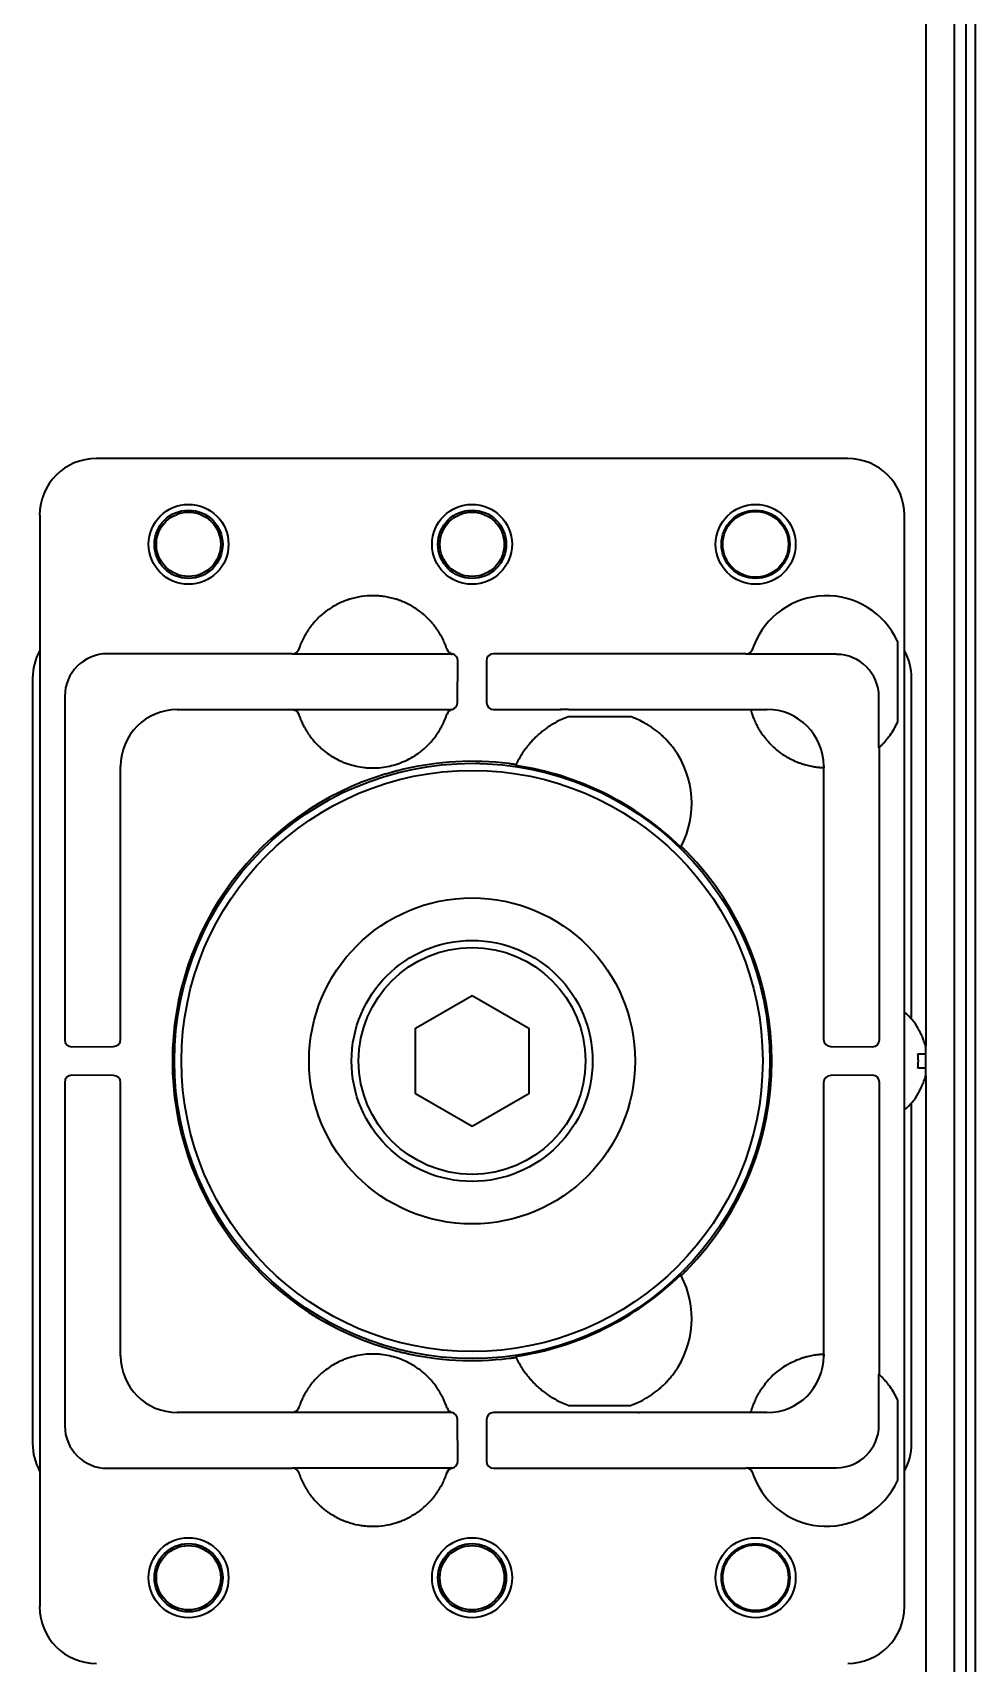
# Model space of a CAD drawing. Extents: x 5819 to 10669, y -850 to 3566.
# Drawn here: x 9168.1 to 9234.6, y 2500.8 to 2615.9 of the extents above; entities that cross this region are included whole.
import ezdxf

# ---------------------------------------------------------------- set-up
doc = ezdxf.new("R2010")
doc.units = 0
doc.header["$LTSCALE"] = 5
doc.layers.add('1', color=7, linetype='CONTINUOUS', true_color=0xffffff)

msp = doc.modelspace()

# ---------------------------------------------------------------- linework, layer by layer
at = {"layer": '1', "color": 7, "linetype": 'Continuous', "lineweight": 35}
for p, q in [((9233.07, 3429.33), (9233.07, 2431.33)), ((9234.57, 2414.53), (9234.57, 3428.53)), ((9233.89, 3425.53), (9233.89, 2417.53)), ((9231.07, 3383.26), (9231.07, 2544.39)), ((9225.57, 2585.83), (9172.57, 2585.83)), ((9168.57, 2581.83), (9168.57, 2504.83)), ((9229.57, 2504.83), (9229.57, 2581.83)), ((9229.07, 2572.94), (9229.07, 2567.21)), ((9186.39, 2572.06), (9173.34, 2572.06)), ((9197.55, 2572.02), (9186.37, 2572.02)), ((9186.86, 2572.4), (9186.85, 2572.39)), ((9198.05, 2568.62), (9198.07, 2571.56)), ((9200.08, 2571.56), (9200.09, 2568.62)), ((9218.39, 2572.06), (9200.58, 2572.06)), ((9224.77, 2572.02), (9218.37, 2572.02)), ((9218.86, 2572.41), (9218.86, 2572.42)), ((9218.86, 2572.4), (9218.86, 2572.4)), ((9168.07, 2570.33), (9168.07, 2516.33)), ((9230.07, 2546.28), (9230.07, 2570.33)), ((9170.34, 2569.06), (9170.34, 2544.83)), ((9178.28, 2568.12), (9186.38, 2568.12)), ((9186.37, 2568.13), (9197.62, 2568.13)), ((9200.59, 2568.12), (9205.29, 2568.12)), ((9205.29, 2568.12), (9205.38, 2568.12)), ((9205.88, 2568.12), (9205.38, 2568.12)), ((9205.88, 2568.12), (9210.26, 2568.12)), ((9210.26, 2568.12), (9210.76, 2568.12)), ((9210.76, 2568.12), (9210.86, 2568.12)), ((9210.86, 2568.12), (9218.75, 2568.12)), ((9218.75, 2568.12), (9218.75, 2568.13)), ((9218.75, 2568.13), (9219.88, 2568.13)), ((9227.77, 2565.43), (9227.77, 2569.02)), ((9186.85, 2567.78), (9186.85, 2567.78)), ((9210.26, 2567.62), (9205.88, 2567.62)), ((9227.77, 2565.43), (9227.81, 2565.46)), ((9227.81, 2544.83), (9227.81, 2565.46)), ((9174.28, 2544.85), (9174.28, 2564.12)), ((9223.88, 2564), (9223.87, 2564)), ((9223.87, 2564), (9223.87, 2544.85)), ((9223.88, 2564.13), (9223.88, 2564)), ((9195.07, 2545.64), (9199.07, 2547.94)), ((9199.07, 2547.94), (9203.07, 2545.64)), ((9195.07, 2541.02), (9195.07, 2545.64)), ((9203.07, 2545.64), (9203.07, 2541.02)), ((9230.52, 2545.63), (9230.55, 2545.63)), ((9170.84, 2544.33), (9173.78, 2544.35)), ((9224.36, 2544.35), (9227.31, 2544.33)), ((9231.07, 2542.82), (9231.07, 2543.82)), ((9170.34, 2541.82), (9170.34, 2517.59)), ((9173.78, 2542.3), (9170.84, 2542.32)), ((9174.28, 2522.53), (9174.28, 2541.8)), ((9223.87, 2541.8), (9223.87, 2522.65)), ((9227.31, 2542.32), (9224.36, 2542.3)), ((9227.81, 2521.19), (9227.81, 2541.82)), ((9231.07, 2542.27), (9231.07, 2431.53)), ((9199.07, 2538.71), (9195.07, 2541.02)), ((9203.07, 2541.02), (9199.07, 2538.71)), ((9230.55, 2541.03), (9230.52, 2541.03)), ((9230.07, 2516.33), (9230.07, 2540.37)), ((9223.87, 2522.65), (9223.88, 2522.65)), ((9223.88, 2522.65), (9223.88, 2522.52)), ((9227.77, 2517.63), (9227.77, 2521.22)), ((9186.85, 2518.87), (9186.85, 2518.87)), ((9205.88, 2519.03), (9210.26, 2519.03)), ((9229.07, 2519.44), (9229.07, 2513.71)), ((9186.38, 2518.53), (9178.28, 2518.53)), ((9197.62, 2518.52), (9186.37, 2518.52)), ((9198.07, 2515.09), (9198.05, 2518.04)), ((9200.09, 2518.04), (9200.08, 2515.09)), ((9205.29, 2518.53), (9200.59, 2518.53)), ((9205.38, 2518.53), (9205.29, 2518.53)), ((9205.88, 2518.53), (9205.38, 2518.53)), ((9210.26, 2518.53), (9205.88, 2518.53)), ((9210.76, 2518.53), (9210.26, 2518.53)), ((9210.86, 2518.53), (9210.76, 2518.53)), ((9218.75, 2518.53), (9210.86, 2518.53)), ((9218.75, 2518.52), (9218.75, 2518.53)), ((9219.88, 2518.52), (9218.75, 2518.52)), ((9173.34, 2514.59), (9186.39, 2514.59)), ((9186.37, 2514.63), (9197.55, 2514.63)), ((9186.85, 2514.27), (9186.86, 2514.25)), ((9200.58, 2514.59), (9218.39, 2514.59)), ((9218.37, 2514.63), (9224.77, 2514.63))]:
    msp.add_line(p, q, dxfattribs=at)
for centre, radius in [((9179.07, 2579.78), 2.82), ((9179.07, 2579.78), 2.41), ((9179.07, 2579.78), 2.27), ((9199.07, 2579.78), 2.82), ((9199.07, 2579.78), 2.41), ((9199.07, 2579.78), 2.27), ((9219.07, 2579.78), 2.82), ((9219.07, 2579.78), 2.41), ((9219.07, 2579.78), 2.32), ((9199.07, 2543.33), 21), ((9199.07, 2543.33), 20.5), ((9199.07, 2543.33), 11.5), ((9199.07, 2543.33), 8.5), ((9199.07, 2543.33), 8), ((9179.07, 2506.87), 2.82), ((9199.07, 2506.87), 2.82), ((9219.07, 2506.87), 2.82), ((9179.07, 2506.87), 2.41), ((9179.07, 2506.87), 2.27), ((9199.07, 2506.87), 2.41), ((9199.07, 2506.87), 2.27), ((9219.07, 2506.87), 2.41), ((9219.07, 2506.87), 2.32)]:
    msp.add_circle(centre, radius, dxfattribs=at)
for centre, radius, start, end in [((9224.07, 2570.65), 5.5, 24.62, 158.893), ((9224.07, 2569.5), 5.5, 324.6688, 335.38), ((9208.07, 2561.5), 6.5, 143.9482, 155.259), ((9208.07, 2561.5), 6.5, 332.0497, 36.0518), ((9224.07, 2569.5), 5.5, 225.4856, 238.474), ((9199.07, 2543.33), 21.14, 106.698, 253.3023), ((9199.07, 2543.33), 21.14, 82.9694, 103.2494), ((9199.07, 2543.33), 21.07, 45.6979, 81.6108), ((9199.07, 2543.33), 21.14, 315.6607, 44.3393), ((9226.45, 2543.13), 4.8, 31.3727, 49.458), ((9226.45, 2543.53), 4.8, 310.542, 328.6273), ((9199.07, 2543.33), 21.07, 278.3892, 314.3021), ((9208.07, 2525.15), 6.5, 323.9482, 27.9503), ((9199.07, 2543.33), 21.14, 256.7503, 277.0306), ((9208.07, 2525.15), 6.5, 204.741, 216.0518), ((9224.07, 2517.15), 5.5, 121.5261, 139.8844), ((9224.07, 2517.15), 5.5, 24.62, 35.3312), ((9224.07, 2516), 5.5, 201.107, 335.38)]:
    msp.add_arc(centre, radius, start, end, dxfattribs=at)
for centre, major_axis, ratio, start_param, end_param in [((9172.57, 2581.83), (2.83, -2.83), 0.999695, 2.356347, 3.926839), ((9225.57, 2581.83), (-2.83, -2.83), 0.999695, 2.356347, 3.926839), ((9172.07, 2570.33), (-2.83, 2.83), 0.999695, 0.279915, 0.785246), ((9173.34, 2569.06), (-2.12, 2.12), 0.999543, 5.497939, 7.068431), ((9186.39, 2572.56), (-0.474, 0.158), 0.999831, 1.892032, 3.138921), ((9197.77, 2572.54), (0.477, 0.15), 0.999767, 3.157291, 4.205088), ((9197.55, 2571.52), (0.224, 0.447), 0.99981, 0.22534, 0.463541), ((9197.57, 2571.56), (0.224, 0.448), 0.999239, 5.176082, 6.544021), ((9200.58, 2571.56), (-0.224, 0.448), 0.999239, 5.819644, 7.390288), ((9218.39, 2572.56), (-0.474, 0.159), 0.999831, 1.894839, 3.141593), ((9224.07, 2570.65), (1.75, 5.21), 0.99983, 1.569957, 1.576869), ((9224.77, 2569.02), (2.12, 2.12), 0.999695, 5.497939, 7.068431), ((9226.07, 2570.33), (2.83, 2.83), 0.999695, 5.497939, 6.003271), ((9178.28, 2564.12), (2.83, 2.83), 0.999924, 0.78555, 2.356042), ((9186.38, 2567.62), (-0.475, -0.156), 0.999831, 3.142574, 4.3946), ((9197.78, 2567.65), (-0.476, 0.155), 0.999754, 5.263357, 6.293203), ((9197.55, 2568.62), (-0.447, -0.224), 0.99981, 1.330368, 2.677899), ((9200.59, 2568.62), (0.447, -0.224), 0.99981, 3.605286, 5.17593), ((9219.87, 2564.13), (-2.83, -2.83), 0.999695, 2.356347, 3.926839), ((13898.25, 1758.28), (-4696.56, 804.42), 0.03512, 6.273761, 6.274076), ((5726.45, 5805.15), (-3486.44, 3247.99), 0.03512, 3.150702, 3.151017), ((9170.84, 2544.83), (0.448, 0.224), 0.999239, 2.678052, 4.248696), ((9173.78, 2544.85), (0.224, 0.447), 0.99981, 3.605286, 5.17593), ((9224.37, 2544.85), (-0.224, 0.447), 0.99981, 1.107255, 2.677899), ((9227.31, 2544.83), (-0.448, 0.224), 0.999239, 2.03449, 3.605134), ((9170.84, 2541.82), (-0.448, 0.224), 0.999239, 5.176082, 6.746726), ((9173.78, 2541.8), (0.224, -0.447), 0.99981, 1.107255, 2.677899), ((9224.37, 2541.8), (-0.224, -0.447), 0.99981, 3.605286, 5.17593), ((9227.31, 2541.82), (0.448, 0.224), 0.999239, 5.819644, 7.390288), ((5726.45, -718.5), (3486.44, 3247.99), 0.03512, 6.273761, 6.274076), ((9178.28, 2522.53), (-2.83, 2.83), 0.999924, 0.78555, 2.356042), ((13898.25, 3328.37), (4696.56, 804.42), 0.03512, 3.150702, 3.151017), ((9219.87, 2522.52), (-2.83, 2.83), 0.999695, 2.356347, 3.926839), ((9225.77, -4705.49), (0, 7227.62), 0.017452, 6.267025, 6.267338), ((9186.38, 2519.03), (0.475, -0.156), 0.999831, 5.030486, 6.282512), ((9197.78, 2519.01), (0.476, 0.155), 0.999754, 3.133975, 4.161422), ((9173.34, 2517.59), (2.12, 2.12), 0.999543, 2.356347, 3.926839), ((9197.55, 2518.03), (-0.447, 0.224), 0.99981, 3.605286, 4.952817), ((9200.59, 2518.03), (0.447, 0.224), 0.99981, 1.107255, 2.677899), ((9224.77, 2517.63), (2.12, -2.12), 0.999695, 5.497939, 7.068431), ((9172.07, 2516.33), (-2.83, -2.83), 0.999695, 5.497939, 6.003271), ((9226.07, 2516.33), (2.83, -2.83), 0.999695, 0.279915, 0.785246), ((9186.39, 2514.09), (-0.475, -0.157), 0.999831, 3.145682, 4.39242), ((9197.77, 2514.11), (0.473, -0.161), 0.999761, 2.10121, 3.149501), ((9197.55, 2515.13), (-0.224, 0.447), 0.99981, 2.678052, 2.916971), ((9197.57, 2515.09), (-0.224, 0.448), 0.999239, 2.880101, 4.248696), ((9200.58, 2515.09), (0.224, 0.448), 0.999239, 2.03449, 3.605134), ((9224.07, 2516.5), (5.68, 1.92), 0.999938, 3.132345, 3.139281), ((9218.39, 2514.09), (-0.474, -0.159), 0.999831, 3.141593, 4.388346), ((9224.08, 2516), (5.23, 1.73), 0.999252, 3.138522, 3.145428), ((9172.57, 2504.83), (2.83, 2.83), 0.999695, 2.356347, 3.926839), ((9225.57, 2504.83), (-2.83, 2.83), 0.999695, 2.356347, 3.926839)]:
    msp.add_ellipse(centre, major_axis=major_axis, ratio=ratio, start_param=start_param, end_param=end_param, dxfattribs=at)
for points, knots in [([(9197.21, 2572.63), (9197.11, 2572.89), (9196.99, 2573.14), (9196.83, 2573.41), (9196.82, 2573.44), (9196.78, 2573.5), (9196.76, 2573.53), (9196.71, 2573.62), (9196.67, 2573.68), (9196.55, 2573.85), (9196.47, 2573.96), (9196.22, 2574.28), (9196.03, 2574.48), (9195.78, 2574.72), (9195.7, 2574.79), (9195.62, 2574.85), (9195.57, 2574.9), (9195.54, 2574.92), (9195.41, 2575.03), (9195.3, 2575.11), (9194.96, 2575.35), (9194.72, 2575.48), (9194.35, 2575.66), (9194.22, 2575.72), (9194.06, 2575.78), (9194.03, 2575.79), (9193.96, 2575.82), (9193.93, 2575.83), (9193.83, 2575.86), (9193.77, 2575.89), (9193.44, 2575.99), (9193.17, 2576.05), (9192.76, 2576.11), (9192.63, 2576.13), (9192.42, 2576.14), (9192.32, 2576.15), (9192.21, 2576.15), (9192.14, 2576.15), (9192.11, 2576.15), (9191.8, 2576.15), (9191.52, 2576.13), (9190.98, 2576.05), (9190.71, 2575.99), (9190.42, 2575.9), (9190.38, 2575.89), (9190.32, 2575.87), (9190.28, 2575.85), (9190.19, 2575.82), (9190.12, 2575.8), (9189.93, 2575.72), (9189.8, 2575.66), (9189.43, 2575.49), (9189.19, 2575.35), (9188.91, 2575.15), (9188.83, 2575.09), (9188.74, 2575.03), (9188.69, 2574.99), (9188.66, 2574.97), (9188.53, 2574.86), (9188.42, 2574.77), (9188.12, 2574.49), (9187.93, 2574.28), (9187.68, 2573.96), (9187.6, 2573.85), (9187.5, 2573.71), (9187.48, 2573.68), (9187.44, 2573.62), (9187.42, 2573.59), (9187.37, 2573.5), (9187.33, 2573.44), (9187.16, 2573.14), (9187.04, 2572.89), (9186.94, 2572.63)], [0, 0, 0, 0, 0.0625, 0.0625, 0.070313, 0.070313, 0.078125, 0.078125, 0.09375, 0.09375, 0.125, 0.125, 0.1875, 0.1875, 0.203125, 0.210937, 0.210937, 0.21875, 0.21875, 0.25, 0.25, 0.3125, 0.3125, 0.34375, 0.34375, 0.351562, 0.351562, 0.359375, 0.359375, 0.375, 0.375, 0.4375, 0.4375, 0.46875, 0.46875, 0.484375, 0.492187, 0.492187, 0.5, 0.5, 0.5625, 0.5625, 0.625, 0.625, 0.632812, 0.632812, 0.640625, 0.640625, 0.65625, 0.65625, 0.6875, 0.6875, 0.75, 0.75, 0.765625, 0.773438, 0.773438, 0.78125, 0.78125, 0.8125, 0.8125, 0.875, 0.875, 0.90625, 0.90625, 0.914063, 0.914063, 0.921875, 0.921875, 0.9375, 0.9375, 1, 1, 1, 1]), ([(9186.94, 2572.63), (9186.94, 2572.62), (9186.93, 2572.6), (9186.92, 2572.58), (9186.92, 2572.57), (9186.91, 2572.56), (9186.91, 2572.55), (9186.9, 2572.53), (9186.9, 2572.52), (9186.89, 2572.5), (9186.89, 2572.49), (9186.89, 2572.48), (9186.88, 2572.48), (9186.88, 2572.46), (9186.88, 2572.45), (9186.87, 2572.44), (9186.87, 2572.43), (9186.86, 2572.42), (9186.86, 2572.42), (9186.86, 2572.41), (9186.86, 2572.41), (9186.86, 2572.41), (9186.86, 2572.4), (9186.86, 2572.4)], [0, 0, 0, 0, 0.125, 0.125, 0.1875, 0.1875, 0.25, 0.25, 0.375, 0.375, 0.4375, 0.4375, 0.5, 0.5, 0.625, 0.625, 0.75, 0.75, 0.8125, 0.8125, 0.875, 0.875, 1, 1, 1, 1]), ([(9197.29, 2572.39), (9197.29, 2572.39), (9197.29, 2572.39), (9197.29, 2572.39), (9197.29, 2572.39), (9197.29, 2572.4), (9197.29, 2572.4), (9197.28, 2572.41), (9197.28, 2572.42), (9197.28, 2572.43), (9197.28, 2572.44), (9197.27, 2572.45), (9197.27, 2572.45), (9197.26, 2572.47), (9197.26, 2572.48), (9197.25, 2572.51), (9197.25, 2572.52), (9197.24, 2572.55), (9197.23, 2572.55), (9197.23, 2572.57), (9197.23, 2572.58), (9197.22, 2572.6), (9197.21, 2572.61), (9197.21, 2572.63)], [0, 0, 0, 0, 0.125, 0.125, 0.1875, 0.1875, 0.25, 0.25, 0.375, 0.375, 0.4375, 0.4375, 0.5, 0.5, 0.625, 0.625, 0.75, 0.75, 0.8125, 0.8125, 0.875, 0.875, 1, 1, 1, 1]), ([(9218.94, 2572.63), (9218.94, 2572.63), (9218.94, 2572.62), (9218.93, 2572.6), (9218.93, 2572.6), (9218.92, 2572.57), (9218.91, 2572.56), (9218.9, 2572.53), (9218.9, 2572.52), (9218.89, 2572.5), (9218.89, 2572.49), (9218.89, 2572.48), (9218.88, 2572.48), (9218.88, 2572.46), (9218.88, 2572.45), (9218.87, 2572.44), (9218.87, 2572.43), (9218.86, 2572.42), (9218.86, 2572.41), (9218.86, 2572.41), (9218.86, 2572.41), (9218.86, 2572.4), (9218.86, 2572.4), (9218.86, 2572.4)], [0, 0, 0, 0, 0.0625, 0.0625, 0.125, 0.125, 0.25, 0.25, 0.375, 0.375, 0.4375, 0.4375, 0.5, 0.5, 0.625, 0.625, 0.75, 0.75, 0.875, 0.875, 0.9375, 0.9375, 1, 1, 1, 1]), ([(9186.37, 2568.13), (9186.4, 2568.13), (9186.45, 2568.12), (9186.5, 2568.11), (9186.54, 2568.1), (9186.55, 2568.1), (9186.58, 2568.09), (9186.59, 2568.08), (9186.62, 2568.06), (9186.64, 2568.05), (9186.68, 2568.03), (9186.69, 2568.02), (9186.71, 2568), (9186.72, 2567.99), (9186.74, 2567.96), (9186.76, 2567.94), (9186.79, 2567.9), (9186.8, 2567.88), (9186.83, 2567.83), (9186.84, 2567.81), (9186.85, 2567.78)], [0, 0, 0, 0, 0.125, 0.25, 0.25, 0.3125, 0.3125, 0.375, 0.375, 0.5, 0.5, 0.5625, 0.5625, 0.625, 0.625, 0.75, 0.75, 0.875, 0.875, 1, 1, 1, 1]), ([(9186.38, 2568.12), (9186.37, 2568.12), (9186.37, 2568.12), (9186.37, 2568.13), (9186.37, 2568.13), (9186.37, 2568.13)], [0, 0, 0, 0, 0.499999, 0.499999, 1, 1, 1, 1]), ([(9219.87, 2565.96), (9219.76, 2566.08), (9219.67, 2566.2), (9219.54, 2566.39), (9219.49, 2566.45), (9219.43, 2566.55), (9219.4, 2566.59), (9219.37, 2566.64), (9219.35, 2566.67), (9219.34, 2566.69), (9219.26, 2566.83), (9219.19, 2566.96), (9219.11, 2567.13), (9219.08, 2567.19), (9219.04, 2567.28), (9219.02, 2567.32), (9219.01, 2567.36), (9218.99, 2567.39), (9218.99, 2567.4), (9218.94, 2567.52), (9218.9, 2567.62), (9218.86, 2567.75), (9218.85, 2567.79), (9218.83, 2567.83), (9218.83, 2567.84), (9218.82, 2567.86), (9218.82, 2567.87), (9218.81, 2567.89), (9218.81, 2567.91), (9218.79, 2567.95), (9218.78, 2568.01), (9218.77, 2568.05), (9218.76, 2568.07), (9218.76, 2568.08), (9218.76, 2568.09), (9218.75, 2568.1), (9218.75, 2568.11), (9218.75, 2568.12), (9218.75, 2568.12)], [0, 0, 0, 0, 0.125, 0.125, 0.1875, 0.1875, 0.21875, 0.234375, 0.234375, 0.25, 0.25, 0.375, 0.375, 0.4375, 0.4375, 0.46875, 0.484375, 0.484375, 0.5, 0.5, 0.625, 0.625, 0.6875, 0.6875, 0.703125, 0.703125, 0.71875, 0.71875, 0.75, 0.75, 0.8125, 0.875, 0.875, 0.90625, 0.90625, 0.9375, 0.9375, 1, 1, 1, 1]), ([(9186.85, 2567.78), (9186.85, 2567.77), (9186.85, 2567.77), (9186.86, 2567.74), (9186.87, 2567.7), (9186.88, 2567.68), (9186.88, 2567.67), (9186.89, 2567.66), (9186.89, 2567.66), (9186.9, 2567.64), (9186.9, 2567.63), (9186.91, 2567.59), (9186.94, 2567.53), (9186.96, 2567.47), (9186.98, 2567.41), (9186.99, 2567.4), (9187.01, 2567.36), (9187.02, 2567.34), (9187.04, 2567.28), (9187.06, 2567.23), (9187.12, 2567.1), (9187.17, 2567), (9187.24, 2566.87), (9187.25, 2566.85), (9187.28, 2566.8), (9187.3, 2566.77), (9187.34, 2566.69), (9187.38, 2566.64), (9187.44, 2566.53), (9187.48, 2566.48), (9187.53, 2566.39), (9187.55, 2566.37), (9187.59, 2566.31), (9187.61, 2566.29), (9187.71, 2566.15), (9187.79, 2566.05), (9187.88, 2565.94)], [0, 0, 0, 0, 0.0625, 0.125, 0.1875, 0.1875, 0.203125, 0.203125, 0.21875, 0.21875, 0.25, 0.25, 0.3125, 0.375, 0.375, 0.40625, 0.40625, 0.4375, 0.4375, 0.5, 0.5, 0.625, 0.625, 0.65625, 0.65625, 0.6875, 0.6875, 0.75, 0.75, 0.8125, 0.8125, 0.84375, 0.84375, 0.875, 0.875, 1, 1, 1, 1]), ([(9196.26, 2565.94), (9196.36, 2566.06), (9196.45, 2566.17), (9196.58, 2566.35), (9196.62, 2566.41), (9196.67, 2566.48), (9196.68, 2566.5), (9196.7, 2566.53), (9196.71, 2566.54), (9196.74, 2566.59), (9196.76, 2566.62), (9196.85, 2566.77), (9196.91, 2566.88), (9196.98, 2567.02), (9196.99, 2567.04), (9197.02, 2567.1), (9197.03, 2567.12), (9197.07, 2567.2), (9197.09, 2567.25), (9197.11, 2567.3)], [0, 0, 0, 0, 0.25, 0.25, 0.375, 0.375, 0.40625, 0.40625, 0.4375, 0.4375, 0.5, 0.5, 0.75, 0.75, 0.8125, 0.8125, 0.875, 0.875, 1, 1, 1, 1]), ([(9197.11, 2567.3), (9197.14, 2567.37), (9197.17, 2567.44), (9197.21, 2567.54), (9197.22, 2567.56), (9197.24, 2567.6), (9197.24, 2567.62), (9197.25, 2567.64), (9197.25, 2567.65), (9197.27, 2567.71), (9197.28, 2567.74), (9197.3, 2567.78), (9197.3, 2567.78), (9197.3, 2567.79), (9197.3, 2567.8), (9197.3, 2567.8), (9197.3, 2567.8), (9197.3, 2567.8)], [0, 0, 0, 0, 0.25, 0.25, 0.375, 0.375, 0.4375, 0.4375, 0.5, 0.5, 0.75, 0.75, 0.875, 0.875, 0.9375, 0.9375, 1, 1, 1, 1]), ([(9204.81, 2567.12), (9204.79, 2567.11), (9204.76, 2567.09), (9204.7, 2567.05), (9204.66, 2567.03), (9204.61, 2567), (9204.59, 2566.99), (9204.55, 2566.96), (9204.53, 2566.95), (9204.47, 2566.91), (9204.43, 2566.89), (9204.35, 2566.83), (9204.31, 2566.8), (9204.22, 2566.74), (9204.18, 2566.7), (9204.04, 2566.6), (9203.96, 2566.53), (9203.78, 2566.38), (9203.69, 2566.3), (9203.55, 2566.17), (9203.51, 2566.13), (9203.44, 2566.06), (9203.42, 2566.03), (9203.37, 2565.99), (9203.35, 2565.96), (9203.3, 2565.92), (9203.28, 2565.89), (9203.24, 2565.84), (9203.17, 2565.77), (9203.11, 2565.69), (9202.98, 2565.54), (9202.9, 2565.43), (9202.82, 2565.33)], [0, 0, 0, 0, 0.0625, 0.0625, 0.125, 0.125, 0.15625, 0.15625, 0.1875, 0.1875, 0.25, 0.25, 0.3125, 0.3125, 0.375, 0.375, 0.5, 0.5, 0.625, 0.625, 0.6875, 0.6875, 0.71875, 0.71875, 0.75, 0.75, 0.78125, 0.78125, 0.8125, 0.875, 0.875, 1, 1, 1, 1]), ([(9213.33, 2565.33), (9213.25, 2565.43), (9213.17, 2565.54), (9213.06, 2565.67), (9213.04, 2565.7), (9212.99, 2565.75), (9212.97, 2565.77), (9212.91, 2565.85), (9212.86, 2565.89), (9212.73, 2566.03), (9212.64, 2566.12), (9212.51, 2566.25), (9212.46, 2566.29), (9212.39, 2566.36), (9212.37, 2566.38), (9212.33, 2566.42), (9212.3, 2566.43), (9212.19, 2566.53), (9212.1, 2566.6), (9211.97, 2566.7), (9211.92, 2566.74), (9211.84, 2566.8), (9211.8, 2566.83), (9211.73, 2566.87), (9211.71, 2566.88), (9211.67, 2566.91), (9211.65, 2566.92), (9211.59, 2566.96), (9211.56, 2566.99), (9211.5, 2567.02), (9211.48, 2567.03), (9211.45, 2567.05), (9211.43, 2567.06), (9211.39, 2567.09), (9211.36, 2567.11), (9211.33, 2567.12)], [0, 0, 0, 0, 0.125, 0.125, 0.15625, 0.15625, 0.1875, 0.1875, 0.25, 0.25, 0.375, 0.375, 0.4375, 0.4375, 0.46875, 0.46875, 0.5, 0.5, 0.625, 0.625, 0.6875, 0.6875, 0.75, 0.75, 0.78125, 0.78125, 0.8125, 0.8125, 0.875, 0.875, 0.90625, 0.90625, 0.9375, 0.9375, 1, 1, 1, 1]), ([(9187.88, 2565.94), (9188.01, 2565.79), (9188.15, 2565.65), (9188.36, 2565.44), (9188.44, 2565.37), (9188.55, 2565.28), (9188.59, 2565.24), (9188.67, 2565.18), (9188.71, 2565.15), (9188.91, 2565), (9189.07, 2564.89), (9189.41, 2564.69), (9189.58, 2564.59), (9189.85, 2564.47), (9189.94, 2564.43), (9190.08, 2564.37), (9190.13, 2564.36), (9190.22, 2564.32), (9190.27, 2564.31), (9190.51, 2564.23), (9190.7, 2564.17), (9191.08, 2564.09), (9191.28, 2564.06), (9191.57, 2564.02), (9191.67, 2564.02), (9191.82, 2564.01), (9191.87, 2564.01), (9191.97, 2564), (9192.02, 2564), (9192.27, 2564), (9192.47, 2564.01), (9192.86, 2564.06), (9193.06, 2564.09), (9193.44, 2564.17), (9193.64, 2564.23), (9193.87, 2564.31), (9193.92, 2564.32), (9194.01, 2564.36), (9194.15, 2564.41), (9194.29, 2564.47), (9194.56, 2564.59), (9194.73, 2564.69), (9195.07, 2564.89), (9195.24, 2565), (9195.44, 2565.15), (9195.48, 2565.18), (9195.55, 2565.24), (9195.67, 2565.34), (9195.78, 2565.44), (9196, 2565.65), (9196.14, 2565.79), (9196.26, 2565.94)], [0, 0, 0, 0, 0.0625, 0.0625, 0.09375, 0.09375, 0.109375, 0.109375, 0.125, 0.125, 0.1875, 0.1875, 0.25, 0.25, 0.28125, 0.28125, 0.296875, 0.296875, 0.3125, 0.3125, 0.375, 0.375, 0.4375, 0.4375, 0.46875, 0.46875, 0.484375, 0.484375, 0.5, 0.5, 0.5625, 0.5625, 0.625, 0.625, 0.6875, 0.6875, 0.703125, 0.703125, 0.71875, 0.75, 0.75, 0.8125, 0.8125, 0.875, 0.875, 0.890625, 0.890625, 0.90625, 0.9375, 0.9375, 1, 1, 1, 1]), ([(9228.56, 2566.32), (9228.52, 2566.27), (9228.49, 2566.22), (9228.41, 2566.12), (9228.37, 2566.07), (9228.3, 2565.98), (9228.26, 2565.93), (9228.2, 2565.87), (9228.18, 2565.84), (9228.14, 2565.8), (9228.12, 2565.78), (9228.09, 2565.74), (9228.07, 2565.72), (9228.04, 2565.69), (9228.03, 2565.68), (9228.01, 2565.66), (9228, 2565.65), (9227.96, 2565.61), (9227.93, 2565.58), (9227.9, 2565.55), (9227.89, 2565.54), (9227.88, 2565.53), (9227.87, 2565.52), (9227.85, 2565.51), (9227.84, 2565.5), (9227.83, 2565.49), (9227.83, 2565.48), (9227.82, 2565.48), (9227.82, 2565.47), (9227.81, 2565.47), (9227.81, 2565.46), (9227.81, 2565.46)], [0, 0, 0, 0, 0.125, 0.125, 0.25, 0.25, 0.375, 0.375, 0.4375, 0.4375, 0.5, 0.5, 0.5625, 0.5625, 0.59375, 0.59375, 0.625, 0.625, 0.75, 0.75, 0.78125, 0.78125, 0.8125, 0.8125, 0.875, 0.875, 0.90625, 0.90625, 0.9375, 0.9375, 1, 1, 1, 1]), ([(9222.93, 2564.12), (9222.8, 2564.15), (9222.67, 2564.18), (9222.45, 2564.24), (9222.38, 2564.27), (9222.27, 2564.3), (9222.23, 2564.32), (9222.16, 2564.34), (9222.12, 2564.36), (9221.93, 2564.43), (9221.78, 2564.5), (9221.6, 2564.59), (9221.56, 2564.61), (9221.49, 2564.65), (9221.45, 2564.67), (9221.34, 2564.73), (9221.27, 2564.77), (9221.2, 2564.81)], [0, 0, 0, 0, 0.25, 0.25, 0.375, 0.375, 0.4375, 0.4375, 0.5, 0.5, 0.75, 0.75, 0.8125, 0.8125, 0.875, 0.875, 1, 1, 1, 1]), ([(9194.23, 2563.9), (9194.12, 2563.88), (9194.02, 2563.85), (9193.82, 2563.8), (9193.61, 2563.75), (9193.41, 2563.69), (9193.2, 2563.63), (9193.1, 2563.6), (9193, 2563.57)], [0, 0, 0, 0, 0.25, 0.25, 0.5, 0.75, 0.75, 1, 1, 1, 1]), ([(9202.17, 2564.22), (9202.17, 2564.22), (9202.17, 2564.22), (9202.16, 2564.23), (9202.15, 2564.23), (9202.15, 2564.23), (9202.14, 2564.23), (9202.14, 2564.23), (9202.14, 2564.23), (9202.12, 2564.24), (9202.1, 2564.24), (9202.07, 2564.24), (9202.06, 2564.25), (9202.04, 2564.25), (9202.02, 2564.25), (9202, 2564.26), (9201.97, 2564.26), (9201.96, 2564.27), (9201.91, 2564.27), (9201.89, 2564.28), (9201.84, 2564.28), (9201.82, 2564.29), (9201.79, 2564.29), (9201.78, 2564.29), (9201.73, 2564.3), (9201.69, 2564.3), (9201.66, 2564.31)], [0, 0, 0, 0, 0.125, 0.125, 0.1875, 0.1875, 0.21875, 0.21875, 0.25, 0.25, 0.375, 0.375, 0.4375, 0.4375, 0.5, 0.5625, 0.5625, 0.625, 0.625, 0.75, 0.75, 0.8125, 0.8125, 0.875, 0.875, 1, 1, 1, 1]), ([(9223.87, 2564), (9223.86, 2564), (9223.86, 2564), (9223.83, 2564), (9223.82, 2564.01), (9223.77, 2564.01), (9223.75, 2564.01), (9223.71, 2564.01), (9223.7, 2564.01), (9223.68, 2564.01), (9223.66, 2564.02), (9223.63, 2564.02), (9223.57, 2564.02), (9223.53, 2564.03), (9223.43, 2564.04), (9223.37, 2564.04), (9223.3, 2564.05), (9223.29, 2564.06), (9223.26, 2564.06), (9223.21, 2564.07), (9223.17, 2564.07), (9223.07, 2564.09), (9223, 2564.1), (9222.93, 2564.12)], [0, 0, 0, 0, 0.125, 0.125, 0.25, 0.25, 0.375, 0.375, 0.40625, 0.40625, 0.4375, 0.5, 0.5, 0.625, 0.625, 0.75, 0.75, 0.78125, 0.78125, 0.8125, 0.875, 0.875, 1, 1, 1, 1]), ([(9214.19, 2558.1), (9214.17, 2558.12), (9214.15, 2558.15), (9214.11, 2558.18), (9214.1, 2558.19), (9214.08, 2558.22), (9214.07, 2558.23), (9214.03, 2558.26), (9214.01, 2558.28), (9213.98, 2558.31), (9213.97, 2558.32), (9213.96, 2558.33), (9213.95, 2558.34), (9213.94, 2558.35), (9213.94, 2558.35), (9213.91, 2558.37), (9213.9, 2558.39), (9213.88, 2558.4), (9213.88, 2558.4), (9213.87, 2558.41), (9213.87, 2558.41), (9213.86, 2558.42), (9213.85, 2558.43), (9213.84, 2558.44), (9213.83, 2558.45), (9213.82, 2558.45), (9213.82, 2558.45), (9213.82, 2558.45), (9213.81, 2558.45), (9213.81, 2558.45)], [0, 0, 0, 0, 0.125, 0.125, 0.1875, 0.1875, 0.25, 0.25, 0.375, 0.375, 0.4375, 0.4375, 0.46875, 0.46875, 0.5, 0.5, 0.625, 0.625, 0.65625, 0.65625, 0.6875, 0.6875, 0.75, 0.75, 0.875, 0.875, 0.9375, 0.9375, 1, 1, 1, 1]), ([(9230.52, 2543.83), (9230.64, 2543.83), (9230.75, 2543.83), (9230.89, 2543.83), (9230.93, 2543.83), (9231.01, 2543.83), (9231.04, 2543.83), (9231.07, 2543.83)], [0, 0, 0, 0, 0.5, 0.5, 0.75, 0.75, 1, 1, 1, 1]), ([(9230.52, 2541.03), (9230.64, 2541.23), (9230.75, 2541.44), (9230.89, 2541.76), (9230.93, 2541.87), (9231.01, 2542.1), (9231.04, 2542.21), (9231.07, 2542.33)], [0, 0, 0, 0, 0.5, 0.5, 0.75, 0.75, 1, 1, 1, 1]), ([(9213.81, 2528.2), (9213.82, 2528.2), (9213.82, 2528.2), (9213.83, 2528.2), (9213.83, 2528.21), (9213.84, 2528.21), (9213.84, 2528.21), (9213.84, 2528.22), (9213.84, 2528.22), (9213.86, 2528.23), (9213.87, 2528.24), (9213.89, 2528.26), (9213.9, 2528.27), (9213.92, 2528.28), (9213.93, 2528.3), (9213.95, 2528.31), (9213.97, 2528.33), (9213.98, 2528.34), (9214.01, 2528.37), (9214.03, 2528.39), (9214.06, 2528.42), (9214.08, 2528.43), (9214.1, 2528.46), (9214.11, 2528.47), (9214.15, 2528.5), (9214.17, 2528.53), (9214.19, 2528.55)], [0, 0, 0, 0, 0.125, 0.125, 0.1875, 0.1875, 0.21875, 0.21875, 0.25, 0.25, 0.375, 0.375, 0.4375, 0.4375, 0.5, 0.5625, 0.5625, 0.625, 0.625, 0.75, 0.75, 0.8125, 0.8125, 0.875, 0.875, 1, 1, 1, 1]), ([(9196.26, 2520.71), (9196.14, 2520.86), (9196, 2521.01), (9195.78, 2521.21), (9195.71, 2521.28), (9195.59, 2521.38), (9195.55, 2521.41), (9195.48, 2521.47), (9195.44, 2521.5), (9195.24, 2521.65), (9195.07, 2521.76), (9194.73, 2521.97), (9194.56, 2522.06), (9194.29, 2522.18), (9194.2, 2522.22), (9194.06, 2522.28), (9194.01, 2522.3), (9193.92, 2522.33), (9193.87, 2522.35), (9193.64, 2522.43), (9193.44, 2522.48), (9193.06, 2522.56), (9192.86, 2522.6), (9192.57, 2522.63), (9192.47, 2522.64), (9192.32, 2522.64), (9192.27, 2522.65), (9192.17, 2522.65), (9192.12, 2522.65), (9191.87, 2522.65), (9191.67, 2522.64), (9191.28, 2522.6), (9191.09, 2522.56), (9190.7, 2522.48), (9190.51, 2522.43), (9190.27, 2522.35), (9190.22, 2522.33), (9190.13, 2522.3), (9189.99, 2522.24), (9189.85, 2522.18), (9189.58, 2522.06), (9189.41, 2521.97), (9189.07, 2521.76), (9188.91, 2521.65), (9188.71, 2521.5), (9188.67, 2521.47), (9188.59, 2521.41), (9188.47, 2521.31), (9188.36, 2521.21), (9188.15, 2521.01), (9188.01, 2520.86), (9187.88, 2520.71)], [0, 0, 0, 0, 0.0625, 0.0625, 0.09375, 0.09375, 0.109375, 0.109375, 0.125, 0.125, 0.1875, 0.1875, 0.25, 0.25, 0.28125, 0.28125, 0.296875, 0.296875, 0.3125, 0.3125, 0.375, 0.375, 0.4375, 0.4375, 0.46875, 0.46875, 0.484375, 0.484375, 0.5, 0.5, 0.5625, 0.5625, 0.625, 0.625, 0.6875, 0.6875, 0.703125, 0.703125, 0.71875, 0.75, 0.75, 0.8125, 0.8125, 0.875, 0.875, 0.890625, 0.890625, 0.90625, 0.9375, 0.9375, 1, 1, 1, 1]), ([(9193, 2523.08), (9193.1, 2523.05), (9193.2, 2523.02), (9193.41, 2522.96), (9193.61, 2522.9), (9193.82, 2522.85), (9194.02, 2522.8), (9194.12, 2522.77), (9194.23, 2522.75)], [0, 0, 0, 0, 0.25, 0.25, 0.5, 0.75, 0.75, 1, 1, 1, 1]), ([(9201.66, 2522.35), (9201.69, 2522.35), (9201.73, 2522.35), (9201.77, 2522.36), (9201.79, 2522.36), (9201.82, 2522.37), (9201.84, 2522.37), (9201.88, 2522.38), (9201.91, 2522.38), (9201.96, 2522.39), (9201.97, 2522.39), (9201.99, 2522.39), (9202, 2522.39), (9202.01, 2522.4), (9202.01, 2522.4), (9202.04, 2522.4), (9202.06, 2522.41), (9202.09, 2522.41), (9202.09, 2522.41), (9202.1, 2522.41), (9202.11, 2522.41), (9202.12, 2522.42), (9202.13, 2522.42), (9202.14, 2522.42), (9202.15, 2522.43), (9202.16, 2522.43), (9202.17, 2522.43), (9202.17, 2522.43), (9202.17, 2522.43), (9202.17, 2522.43)], [0, 0, 0, 0, 0.125, 0.125, 0.1875, 0.1875, 0.25, 0.25, 0.375, 0.375, 0.4375, 0.4375, 0.46875, 0.46875, 0.5, 0.5, 0.625, 0.625, 0.65625, 0.65625, 0.6875, 0.6875, 0.75, 0.75, 0.875, 0.875, 0.9375, 0.9375, 1, 1, 1, 1]), ([(9221.2, 2521.84), (9221.27, 2521.88), (9221.34, 2521.93), (9221.49, 2522.01), (9221.56, 2522.04), (9221.78, 2522.15), (9221.93, 2522.22), (9222.12, 2522.29), (9222.15, 2522.31), (9222.21, 2522.33), (9222.23, 2522.33), (9222.27, 2522.35), (9222.36, 2522.38), (9222.45, 2522.41), (9222.59, 2522.45), (9222.66, 2522.47), (9222.8, 2522.5), (9222.87, 2522.52), (9222.93, 2522.53)], [0, 0, 0, 0, 0.125, 0.125, 0.25, 0.25, 0.5, 0.5, 0.5625, 0.5625, 0.59375, 0.59375, 0.625, 0.75, 0.75, 0.875, 0.875, 1, 1, 1, 1]), ([(9222.93, 2522.53), (9223, 2522.55), (9223.07, 2522.56), (9223.2, 2522.58), (9223.26, 2522.59), (9223.37, 2522.61), (9223.43, 2522.61), (9223.52, 2522.63), (9223.57, 2522.63), (9223.65, 2522.64), (9223.69, 2522.64), (9223.75, 2522.64), (9223.77, 2522.64), (9223.82, 2522.65), (9223.85, 2522.65), (9223.86, 2522.65), (9223.87, 2522.65)], [0, 0, 0, 0, 0.125, 0.125, 0.25, 0.25, 0.375, 0.375, 0.5, 0.5, 0.625, 0.625, 0.75, 0.75, 0.875, 1, 1, 1, 1]), ([(9202.82, 2521.33), (9202.9, 2521.22), (9202.98, 2521.11), (9203.11, 2520.96), (9203.15, 2520.91), (9203.22, 2520.83), (9203.24, 2520.81), (9203.28, 2520.76), (9203.3, 2520.74), (9203.35, 2520.69), (9203.37, 2520.66), (9203.42, 2520.62), (9203.44, 2520.6), (9203.51, 2520.53), (9203.55, 2520.48), (9203.69, 2520.35), (9203.78, 2520.27), (9203.96, 2520.12), (9204.04, 2520.05), (9204.18, 2519.95), (9204.22, 2519.92), (9204.31, 2519.85), (9204.35, 2519.82), (9204.43, 2519.77), (9204.47, 2519.74), (9204.53, 2519.7), (9204.55, 2519.69), (9204.59, 2519.66), (9204.61, 2519.65), (9204.66, 2519.62), (9204.7, 2519.6), (9204.76, 2519.56), (9204.79, 2519.54), (9204.81, 2519.53)], [0, 0, 0, 0, 0.125, 0.125, 0.1875, 0.1875, 0.21875, 0.21875, 0.25, 0.25, 0.28125, 0.28125, 0.3125, 0.3125, 0.375, 0.375, 0.5, 0.5, 0.625, 0.625, 0.6875, 0.6875, 0.75, 0.75, 0.8125, 0.8125, 0.84375, 0.84375, 0.875, 0.875, 0.9375, 0.9375, 1, 1, 1, 1]), ([(9211.33, 2519.53), (9211.36, 2519.54), (9211.39, 2519.56), (9211.43, 2519.59), (9211.45, 2519.6), (9211.48, 2519.62), (9211.5, 2519.63), (9211.56, 2519.66), (9211.59, 2519.69), (9211.65, 2519.73), (9211.67, 2519.74), (9211.71, 2519.77), (9211.73, 2519.78), (9211.8, 2519.82), (9211.84, 2519.85), (9211.92, 2519.92), (9211.97, 2519.95), (9212.1, 2520.05), (9212.19, 2520.12), (9212.3, 2520.22), (9212.33, 2520.24), (9212.37, 2520.28), (9212.44, 2520.34), (9212.51, 2520.4), (9212.64, 2520.53), (9212.73, 2520.62), (9212.86, 2520.76), (9212.91, 2520.81), (9212.97, 2520.88), (9212.99, 2520.91), (9213.04, 2520.96), (9213.06, 2520.98), (9213.17, 2521.11), (9213.25, 2521.22), (9213.33, 2521.33)], [0, 0, 0, 0, 0.0625, 0.0625, 0.09375, 0.09375, 0.125, 0.125, 0.1875, 0.1875, 0.21875, 0.21875, 0.25, 0.25, 0.3125, 0.3125, 0.375, 0.375, 0.5, 0.5, 0.53125, 0.53125, 0.5625, 0.625, 0.625, 0.75, 0.75, 0.8125, 0.8125, 0.84375, 0.84375, 0.875, 0.875, 1, 1, 1, 1]), ([(9227.81, 2521.19), (9227.81, 2521.19), (9227.81, 2521.18), (9227.82, 2521.18), (9227.83, 2521.17), (9227.84, 2521.16), (9227.84, 2521.16), (9227.85, 2521.15), (9227.86, 2521.14), (9227.88, 2521.13), (9227.89, 2521.11), (9227.91, 2521.09), (9227.92, 2521.09), (9227.93, 2521.07), (9227.94, 2521.07), (9227.96, 2521.04), (9227.98, 2521.03), (9228.01, 2520.99), (9228.03, 2520.97), (9228.06, 2520.94), (9228.07, 2520.93), (9228.08, 2520.91), (9228.09, 2520.9), (9228.14, 2520.85), (9228.18, 2520.81), (9228.24, 2520.74), (9228.26, 2520.72), (9228.3, 2520.68), (9228.32, 2520.65), (9228.37, 2520.58), (9228.41, 2520.53), (9228.49, 2520.43), (9228.52, 2520.38), (9228.56, 2520.33)], [0, 0, 0, 0, 0.0625, 0.0625, 0.125, 0.125, 0.15625, 0.15625, 0.1875, 0.1875, 0.25, 0.25, 0.28125, 0.28125, 0.3125, 0.3125, 0.375, 0.375, 0.4375, 0.4375, 0.46875, 0.46875, 0.5, 0.5, 0.625, 0.625, 0.6875, 0.6875, 0.75, 0.75, 0.875, 0.875, 1, 1, 1, 1]), ([(9187.88, 2520.71), (9187.79, 2520.61), (9187.71, 2520.5), (9187.59, 2520.34), (9187.55, 2520.29), (9187.5, 2520.21), (9187.48, 2520.18), (9187.45, 2520.13), (9187.43, 2520.1), (9187.34, 2519.96), (9187.28, 2519.86), (9187.2, 2519.71), (9187.18, 2519.66), (9187.15, 2519.6), (9187.14, 2519.58), (9187.13, 2519.56), (9187.12, 2519.55), (9187.1, 2519.51), (9187.09, 2519.49), (9187.04, 2519.38), (9187.01, 2519.3), (9186.97, 2519.2), (9186.96, 2519.19), (9186.95, 2519.16), (9186.95, 2519.15), (9186.94, 2519.14), (9186.93, 2519.1), (9186.9, 2519.03), (9186.89, 2518.99), (9186.88, 2518.96), (9186.88, 2518.95), (9186.87, 2518.93), (9186.87, 2518.93), (9186.86, 2518.91), (9186.85, 2518.89), (9186.85, 2518.88), (9186.85, 2518.88)], [0, 0, 0, 0, 0.125, 0.125, 0.1875, 0.1875, 0.21875, 0.21875, 0.25, 0.25, 0.375, 0.375, 0.4375, 0.4375, 0.453125, 0.453125, 0.46875, 0.46875, 0.5, 0.5, 0.625, 0.625, 0.65625, 0.65625, 0.671875, 0.671875, 0.6875, 0.75, 0.8125, 0.8125, 0.84375, 0.84375, 0.875, 0.875, 0.9375, 1, 1, 1, 1]), ([(9197.11, 2519.36), (9197.09, 2519.4), (9197.07, 2519.45), (9197.02, 2519.55), (9196.99, 2519.61), (9196.95, 2519.69), (9196.93, 2519.73), (9196.91, 2519.77), (9196.89, 2519.8), (9196.88, 2519.81), (9196.84, 2519.89), (9196.81, 2519.94), (9196.74, 2520.06), (9196.7, 2520.12), (9196.64, 2520.21), (9196.62, 2520.24), (9196.58, 2520.3), (9196.56, 2520.33), (9196.45, 2520.48), (9196.36, 2520.6), (9196.26, 2520.71)], [0, 0, 0, 0, 0.125, 0.125, 0.25, 0.25, 0.3125, 0.34375, 0.34375, 0.375, 0.375, 0.5, 0.5, 0.625, 0.625, 0.6875, 0.6875, 0.75, 0.75, 1, 1, 1, 1]), ([(9218.75, 2518.53), (9218.75, 2518.53), (9218.75, 2518.54), (9218.76, 2518.56), (9218.76, 2518.58), (9218.77, 2518.62), (9218.78, 2518.65), (9218.78, 2518.66), (9218.79, 2518.67), (9218.79, 2518.68), (9218.79, 2518.7), (9218.8, 2518.71), (9218.81, 2518.76), (9218.83, 2518.82), (9218.86, 2518.9), (9218.88, 2518.97), (9218.89, 2519), (9218.91, 2519.04), (9218.91, 2519.06), (9218.92, 2519.07), (9218.94, 2519.13), (9218.96, 2519.18), (9219.03, 2519.34), (9219.08, 2519.45), (9219.15, 2519.61), (9219.17, 2519.64), (9219.2, 2519.7), (9219.21, 2519.73), (9219.26, 2519.82), (9219.3, 2519.88), (9219.37, 2520.01), (9219.41, 2520.07), (9219.47, 2520.17), (9219.49, 2520.2), (9219.54, 2520.26), (9219.56, 2520.29), (9219.67, 2520.45), (9219.76, 2520.58), (9219.87, 2520.7)], [0, 0, 0, 0, 0.0625, 0.0625, 0.125, 0.1875, 0.1875, 0.203125, 0.203125, 0.21875, 0.21875, 0.25, 0.25, 0.3125, 0.375, 0.375, 0.40625, 0.421875, 0.421875, 0.4375, 0.4375, 0.5, 0.5, 0.625, 0.625, 0.65625, 0.65625, 0.6875, 0.6875, 0.75, 0.75, 0.8125, 0.8125, 0.84375, 0.84375, 0.875, 0.875, 1, 1, 1, 1]), ([(9186.85, 2518.87), (9186.84, 2518.84), (9186.82, 2518.79), (9186.79, 2518.75), (9186.77, 2518.72), (9186.76, 2518.71), (9186.74, 2518.69), (9186.73, 2518.68), (9186.71, 2518.65), (9186.69, 2518.63), (9186.66, 2518.61), (9186.64, 2518.6), (9186.62, 2518.59), (9186.61, 2518.58), (9186.58, 2518.57), (9186.55, 2518.56), (9186.5, 2518.54), (9186.48, 2518.53), (9186.42, 2518.53), (9186.4, 2518.52), (9186.37, 2518.52)], [0, 0, 0, 0, 0.125, 0.25, 0.25, 0.3125, 0.3125, 0.375, 0.375, 0.5, 0.5, 0.5625, 0.5625, 0.625, 0.625, 0.75, 0.75, 0.875, 0.875, 1, 1, 1, 1]), ([(9197.3, 2518.85), (9197.3, 2518.85), (9197.3, 2518.87), (9197.29, 2518.9), (9197.28, 2518.92), (9197.27, 2518.94), (9197.27, 2518.95), (9197.26, 2518.97), (9197.26, 2518.98), (9197.24, 2519.04), (9197.22, 2519.09), (9197.18, 2519.18), (9197.17, 2519.21), (9197.15, 2519.27), (9197.14, 2519.28), (9197.13, 2519.32), (9197.12, 2519.34), (9197.11, 2519.36)], [0, 0, 0, 0, 0.25, 0.25, 0.375, 0.375, 0.4375, 0.4375, 0.5, 0.5, 0.75, 0.75, 0.875, 0.875, 0.9375, 0.9375, 1, 1, 1, 1]), ([(9210.69, 2519.2), (9211.04, 2519.36), (9211.25, 2519.48), (9211.33, 2519.53), (9211.33, 2519.53), (9211.33, 2519.53)], [0, 0, 0, 0, 0.99996, 0.99996, 1, 1, 1, 1]), ([(9186.37, 2518.52), (9186.37, 2518.53), (9186.37, 2518.53), (9186.37, 2518.53), (9186.37, 2518.53), (9186.38, 2518.53)], [0, 0, 0, 0, 0.496999, 0.496999, 1, 1, 1, 1]), ([(9186.86, 2514.25), (9186.86, 2514.25), (9186.86, 2514.25), (9186.86, 2514.24), (9186.86, 2514.24), (9186.86, 2514.24), (9186.86, 2514.23), (9186.87, 2514.22), (9186.87, 2514.22), (9186.87, 2514.2), (9186.88, 2514.2), (9186.88, 2514.19), (9186.88, 2514.19), (9186.89, 2514.17), (9186.89, 2514.16), (9186.9, 2514.14), (9186.9, 2514.13), (9186.9, 2514.12), (9186.91, 2514.11), (9186.91, 2514.09), (9186.92, 2514.08), (9186.93, 2514.06), (9186.93, 2514.05), (9186.94, 2514.03), (9186.94, 2514.03), (9186.94, 2514.02)], [0, 0, 0, 0, 0.125, 0.125, 0.1875, 0.1875, 0.25, 0.25, 0.375, 0.375, 0.4375, 0.4375, 0.5, 0.5, 0.625, 0.625, 0.6875, 0.6875, 0.75, 0.75, 0.875, 0.875, 0.9375, 0.9375, 1, 1, 1, 1]), ([(9186.94, 2514.02), (9187.04, 2513.76), (9187.16, 2513.51), (9187.32, 2513.24), (9187.33, 2513.21), (9187.37, 2513.15), (9187.39, 2513.12), (9187.44, 2513.03), (9187.48, 2512.97), (9187.6, 2512.8), (9187.68, 2512.69), (9187.93, 2512.37), (9188.12, 2512.17), (9188.37, 2511.93), (9188.45, 2511.86), (9188.53, 2511.8), (9188.58, 2511.75), (9188.61, 2511.73), (9188.74, 2511.62), (9188.85, 2511.54), (9189.19, 2511.31), (9189.43, 2511.17), (9189.8, 2510.99), (9189.93, 2510.93), (9190.09, 2510.87), (9190.12, 2510.86), (9190.19, 2510.83), (9190.22, 2510.82), (9190.32, 2510.79), (9190.38, 2510.77), (9190.71, 2510.66), (9190.98, 2510.6), (9191.39, 2510.54), (9191.52, 2510.53), (9191.73, 2510.51), (9191.83, 2510.5), (9191.94, 2510.5), (9192.01, 2510.5), (9192.04, 2510.5), (9192.35, 2510.5), (9192.63, 2510.52), (9193.17, 2510.6), (9193.44, 2510.66), (9193.73, 2510.76), (9193.77, 2510.77), (9193.83, 2510.79), (9193.87, 2510.8), (9193.96, 2510.83), (9194.03, 2510.86), (9194.22, 2510.94), (9194.35, 2510.99), (9194.72, 2511.17), (9194.95, 2511.31), (9195.24, 2511.5), (9195.32, 2511.56), (9195.41, 2511.62), (9195.46, 2511.67), (9195.49, 2511.69), (9195.62, 2511.8), (9195.73, 2511.89), (9196.03, 2512.17), (9196.21, 2512.37), (9196.47, 2512.69), (9196.55, 2512.81), (9196.65, 2512.95), (9196.67, 2512.98), (9196.71, 2513.04), (9196.72, 2513.07), (9196.78, 2513.15), (9196.81, 2513.21), (9196.99, 2513.51), (9197.11, 2513.76), (9197.21, 2514.02)], [0, 0, 0, 0, 0.0625, 0.0625, 0.070313, 0.070313, 0.078125, 0.078125, 0.09375, 0.09375, 0.125, 0.125, 0.1875, 0.1875, 0.203125, 0.210938, 0.210938, 0.21875, 0.21875, 0.25, 0.25, 0.3125, 0.3125, 0.34375, 0.34375, 0.351563, 0.351563, 0.359375, 0.359375, 0.375, 0.375, 0.4375, 0.4375, 0.46875, 0.46875, 0.484375, 0.492188, 0.492188, 0.5, 0.5, 0.5625, 0.5625, 0.625, 0.625, 0.632812, 0.632812, 0.640625, 0.640625, 0.65625, 0.65625, 0.6875, 0.6875, 0.75, 0.75, 0.765625, 0.773437, 0.773437, 0.78125, 0.78125, 0.8125, 0.8125, 0.875, 0.875, 0.90625, 0.90625, 0.914062, 0.914062, 0.921875, 0.921875, 0.9375, 0.9375, 1, 1, 1, 1]), ([(9197.21, 2514.02), (9197.21, 2514.04), (9197.22, 2514.05), (9197.23, 2514.08), (9197.23, 2514.08), (9197.23, 2514.1), (9197.24, 2514.11), (9197.24, 2514.13), (9197.25, 2514.14), (9197.26, 2514.16), (9197.26, 2514.17), (9197.26, 2514.18), (9197.26, 2514.19), (9197.27, 2514.2), (9197.27, 2514.21), (9197.28, 2514.23), (9197.28, 2514.23), (9197.28, 2514.24), (9197.28, 2514.24), (9197.29, 2514.25), (9197.29, 2514.26), (9197.29, 2514.26), (9197.29, 2514.26), (9197.29, 2514.27), (9197.29, 2514.27), (9197.29, 2514.27)], [0, 0, 0, 0, 0.125, 0.125, 0.1875, 0.1875, 0.25, 0.25, 0.375, 0.375, 0.4375, 0.4375, 0.5, 0.5, 0.625, 0.625, 0.6875, 0.6875, 0.75, 0.75, 0.875, 0.875, 0.9375, 0.9375, 1, 1, 1, 1]), ([(9197.31, 2514.31), (9197.32, 2514.35), (9197.34, 2514.39), (9197.37, 2514.43), (9197.37, 2514.44), (9197.39, 2514.46), (9197.39, 2514.47), (9197.41, 2514.49), (9197.44, 2514.52), (9197.47, 2514.55), (9197.5, 2514.57), (9197.51, 2514.58), (9197.53, 2514.59), (9197.54, 2514.59), (9197.58, 2514.62), (9197.62, 2514.63), (9197.67, 2514.64)], [0, 0, 0, 0, 0.25, 0.25, 0.3125, 0.3125, 0.375, 0.375, 0.5, 0.625, 0.625, 0.6875, 0.6875, 0.75, 0.75, 1, 1, 1, 1]), ([(9197.67, 2514.64), (9197.67, 2514.64), (9197.67, 2514.63), (9197.67, 2514.62), (9197.67, 2514.61), (9197.67, 2514.6)], [0, 0, 0, 0, 0.441588, 0.441588, 1, 1, 1, 1]), ([(9218.37, 2514.63), (9218.4, 2514.63), (9218.45, 2514.62), (9218.5, 2514.61), (9218.54, 2514.6), (9218.55, 2514.6), (9218.58, 2514.59), (9218.59, 2514.58), (9218.62, 2514.56), (9218.64, 2514.55), (9218.68, 2514.53), (9218.69, 2514.52), (9218.71, 2514.5), (9218.72, 2514.49), (9218.74, 2514.46), (9218.76, 2514.44), (9218.79, 2514.4), (9218.8, 2514.38), (9218.83, 2514.33), (9218.84, 2514.31), (9218.85, 2514.28)], [0, 0, 0, 0, 0.125, 0.25, 0.25, 0.3125, 0.3125, 0.375, 0.375, 0.5, 0.5, 0.5625, 0.5625, 0.625, 0.625, 0.75, 0.75, 0.875, 0.875, 1, 1, 1, 1]), ([(9218.86, 2514.25), (9218.86, 2514.25), (9218.86, 2514.25), (9218.86, 2514.24), (9218.86, 2514.24), (9218.87, 2514.22), (9218.87, 2514.22), (9218.88, 2514.2), (9218.88, 2514.19), (9218.89, 2514.17), (9218.89, 2514.16), (9218.9, 2514.13), (9218.9, 2514.12), (9218.91, 2514.1), (9218.91, 2514.09), (9218.92, 2514.08), (9218.92, 2514.07), (9218.93, 2514.05), (9218.94, 2514.03), (9218.94, 2514.02)], [0, 0, 0, 0, 0.125, 0.125, 0.25, 0.25, 0.375, 0.375, 0.5, 0.5, 0.625, 0.625, 0.75, 0.75, 0.8125, 0.8125, 0.875, 0.875, 1, 1, 1, 1])]:
    msp.add_open_spline(points, degree=3, knots=knots, dxfattribs=at)
for points, degree in [([(9197.18, 2572.69), (9197.21, 2572.63)], 1), ([(9186.85, 2572.37), (9186.85, 2572.39)], 1), ([(9205.38, 2568.12), (9205.35, 2568.12), (9205.32, 2568.12), (9205.29, 2568.12)], 3), ([(9210.76, 2568.12), (9210.79, 2568.12), (9210.83, 2568.12), (9210.86, 2568.12)], 3), ([(9186.85, 2567.78), (9186.85, 2567.78)], 1), ([(9197.3, 2567.8), (9197.3, 2567.8), (9197.31, 2567.81), (9197.31, 2567.81)], 3), ([(9205.46, 2567.45), (9205.11, 2567.3), (9204.9, 2567.17), (9204.81, 2567.12)], 3), ([(9205.88, 2567.62), (9205.46, 2567.45)], 1), ([(9210.69, 2567.45), (9210.26, 2567.62)], 1), ([(9211.33, 2567.12), (9211.25, 2567.17), (9211.04, 2567.29), (9210.69, 2567.45)], 3), ([(9220.22, 2565.58), (9220.09, 2565.7), (9219.98, 2565.83), (9219.87, 2565.96)], 3), ([(9231.07, 2544.33), (9231.05, 2544.38), (9231.03, 2544.49), (9230.97, 2544.65), (9230.92, 2544.81), (9230.86, 2544.96), (9230.79, 2545.12), (9230.72, 2545.27), (9230.63, 2545.44), (9230.56, 2545.56), (9230.52, 2545.63)], 3), ([(9231.07, 2543.83), (9231.07, 2543.85), (9231.08, 2543.9), (9231.08, 2543.98), (9231.08, 2544.05), (9231.08, 2544.12), (9231.08, 2544.19), (9231.08, 2544.26), (9231.07, 2544.3), (9231.07, 2544.33)], 3), ([(9230.52, 2542.83), (9230.54, 2542.99), (9230.56, 2543.33), (9230.54, 2543.66), (9230.52, 2543.83)], 3), ([(9231.07, 2542.83), (9231.05, 2542.83), (9231.03, 2542.83), (9230.97, 2542.83), (9230.92, 2542.83), (9230.86, 2542.83), (9230.79, 2542.83), (9230.72, 2542.83), (9230.63, 2542.83), (9230.56, 2542.83), (9230.52, 2542.83)], 3), ([(9231.07, 2542.33), (9231.07, 2542.35), (9231.08, 2542.4), (9231.08, 2542.47), (9231.08, 2542.54), (9231.08, 2542.61), (9231.08, 2542.68), (9231.08, 2542.75), (9231.07, 2542.8), (9231.07, 2542.83)], 3), ([(9186.85, 2518.87), (9186.85, 2518.87)], 1), ([(9197.31, 2518.84), (9197.31, 2518.85), (9197.3, 2518.85), (9197.3, 2518.85)], 3), ([(9204.81, 2519.53), (9204.9, 2519.48), (9205.11, 2519.36), (9205.46, 2519.2)], 3), ([(9205.46, 2519.2), (9205.88, 2519.03)], 1), ([(9210.26, 2519.03), (9210.69, 2519.2)], 1), ([(9205.38, 2518.53), (9205.35, 2518.53), (9205.32, 2518.53), (9205.29, 2518.53)], 3), ([(9210.76, 2518.53), (9210.79, 2518.53), (9210.83, 2518.53), (9210.86, 2518.53)], 3), ([(9186.85, 2514.27), (9186.85, 2514.29)], 1), ([(9197.29, 2514.27), (9197.3, 2514.28), (9197.3, 2514.3), (9197.31, 2514.31)], 3)]:
    msp.add_open_spline(points, degree=degree, dxfattribs=at)

doc.saveas('drawing.dxf')
